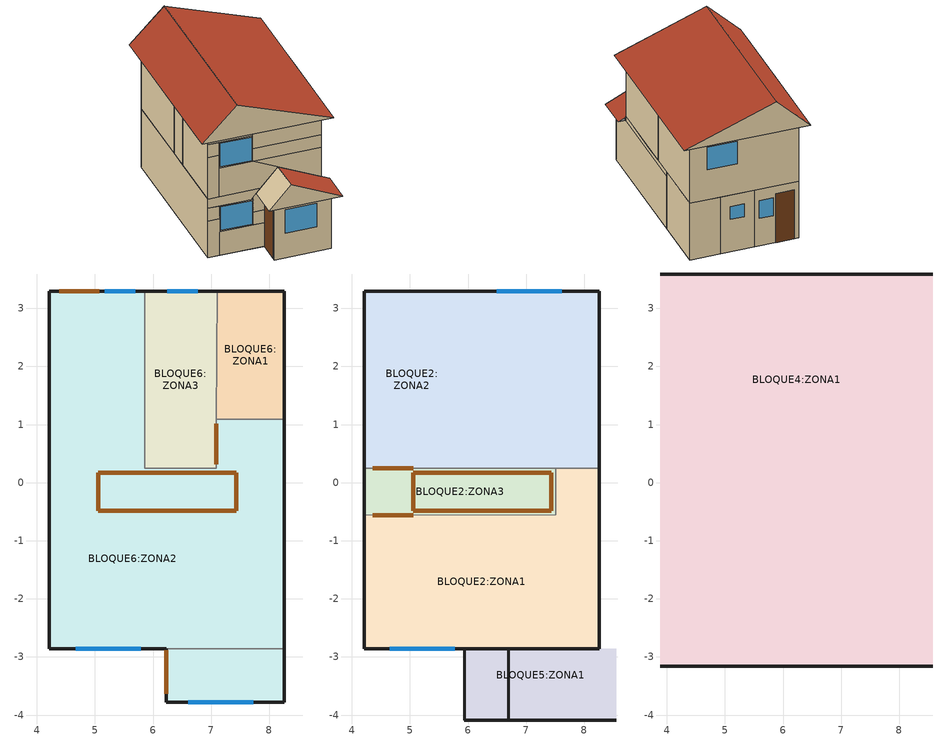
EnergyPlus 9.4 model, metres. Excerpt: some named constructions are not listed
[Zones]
BLOQUE6:ZONA2
 floor ground (Combined ground floor - Uninsulated - Lightweight): 8.26,-3.78 6.23,-3.78 6.23,-2.86 8.26,-2.86 z0; 5.86,0.24 4.21,0.24 4.21,3.29 5.86,3.29 z0; 7.08,-2.86 4.21,-2.86 4.21,0.24 7.08,0.24 z0; 8.26,-2.86 7.08,-2.86 7.08,1.09 8.26,1.09 z0
 wall outside (Wall - Uninsulated - Lightweight): 5.86,3.29 4.21,3.29 4.21,-2.86 z0:2.3; 8.26,-2.86 8.26,1.09 z2.15:2.3; 6.23,-2.86 6.23,-3.78 8.26,-3.78 8.26,1.09 z0:2.15; 5.83,-2.86 6.23,-2.86 z0.93:1.43; 4.63,-2.86 6.23,-2.86 z0:0.93; 4.21,-2.86 4.63,-2.86 z0:1.43; 4.21,-2.86 4.63,-2.86 z1.43:1.93; 4.63,-2.86 5.83,-2.86 z0.93:1.93; 5.83,-2.86,1.43 6.23,-2.86,1.43 6.23,-2.86,2.15 5.93,-2.86,2.15 5.83,-2.86,2.03; 4.21,-2.86,1.93 5.74,-2.86,1.93 6.07,-2.86,2.3 4.21,-2.86,2.3
 wall to BLOQUE5:ZONA1 (Semi-exposed wall Uninsulated - Lightweight): 5.93,-2.86,2.15 8.26,-2.86,2.15 8.26,-2.86,2.29 8.23,-2.86,2.3 6.07,-2.86,2.3
 wall to BLOQUE6:ZONA3 (Lightweight 2 x 25mm gypsum plasterboard with 100mm cavity): 7.08,1.09 7.08,0.24 5.86,0.24 5.86,3.29 z0:2.3
 wall to BLOQUE6:ZONA1 (Lightweight 2 x 25mm gypsum plasterboard with 100mm cavity): 8.26,1.09 7.08,1.09 z0:2.3
 window (Acristalamiento exterior del proyecto - 1001): 5.69,3.29 5.17,3.29 z1.12:1.84; 4.67,-2.86 5.79,-2.86 / 6.61,-3.78 7.73,-3.78 z0.97:1.89
 door inside (IRTSurface): 5.06,-0.48 7.43,-0.48 7.43,0.17 5.06,0.17 z2.3
 door (Wooden door): 5.08,3.29 4.38,3.29 / 6.23,-2.89 6.23,-3.63 z0:2
 door inside (Wooden door): 7.08,1.02 7.08,0.32 z0:2
BLOQUE6:ZONA3
 floor ground (Combined ground floor - Uninsulated - Lightweight): 7.08,0.24 5.86,0.24 5.86,3.29 7.11,3.29 z0
 wall outside (Wall - Uninsulated - Lightweight): 7.11,3.29 5.86,3.29 z0:2.3
 wall to BLOQUE6:ZONA1 (Lightweight 2 x 25mm gypsum plasterboard with 100mm cavity_Rev): 7.08,1.09 7.11,3.29 z0:2.3
 window (Acristalamiento exterior del proyecto - 1001): 6.77,3.29 6.25,3.29 z1.32:1.84
BLOQUE6:ZONA1
 floor ground (Combined ground floor - Uninsulated - Lightweight): 8.26,1.09 7.08,1.09 7.11,3.29 8.26,3.29 z0
 wall outside (Wall - Uninsulated - Lightweight): 8.26,1.09 8.26,3.29 7.11,3.29 z0:2.3
BLOQUE5:ZONA1
 floor outside (Combined external floor - Uninsulated - Lightweight): 6.23,-3.78 5.93,-3.78 5.93,-2.86 6.23,-2.86 z2.15; 8.26,-4.09 5.93,-4.09 5.93,-3.78 8.26,-3.78 z2.15; 8.55,-4.09 8.26,-4.09 8.26,-2.86 8.55,-2.86 z2.15
 floor to BLOQUE6:ZONA2 (Combined semi-exposed roof - Uninsulated - Lightweight_Reversed): 8.26,-3.78 6.23,-3.78 6.23,-2.86 8.26,-2.86 z2.15
 wall outside (Wall - Uninsulated - Lightweight): 5.93,-2.86,2.15 5.93,-4.09,2.15 6.7,-4.09,3.01 6.7,-2.86,3.01; 5.93,-4.09,2.15 8.55,-4.09,2.15 6.7,-4.09,3.01
 wall to BLOQUE2:ZONA1 (Semi-exposed wall Uninsulated - Lightweight_Rev): 8.23,-2.86,2.3 6.07,-2.86,2.3 6.7,-2.86,3.01
 roof outside (Pitched roof - Uninsulated - Lightweight): 8.55,-4.09,2.15 8.55,-2.86,2.15 6.7,-2.86,3.01 6.7,-4.09,3.01
BLOQUE2:ZONA1
 floor to BLOQUE6:ZONA2 (100mm concrete slab_Reversed_Rev): 8.26,-0.56 7.51,-0.56 7.51,0.24 8.26,0.24 z2.3; 8.26,-2.86 4.21,-2.86 4.21,-0.56 8.26,-0.56 z2.3
 wall outside (Wall - Uninsulated - Lightweight): 8.26,-2.86 8.26,0.24 / 4.21,-0.56 4.21,-2.86 z2.3:4.69; 5.81,-2.86 8.26,-2.86 z3.42:3.92; 4.21,-2.86 4.61,-2.86 z2.3:3.92; 4.21,-2.86 4.61,-2.86 z3.92:4.42; 4.21,-2.86 5.81,-2.86 z4.42:4.69; 5.81,-2.86 8.26,-2.86 z3.92:4.69; 4.61,-2.86 5.81,-2.86 z3.42:4.42; 4.61,-2.86,2.3 6.07,-2.86,2.3 6.7,-2.86,3.01 5.82,-2.86,3.42 4.61,-2.86,3.42; 5.82,-2.86,3.42 8.23,-2.86,2.3 8.26,-2.86,2.3 8.26,-2.86,3.42
 wall to BLOQUE2:ZONA3 (Lightweight 2 x 25mm gypsum plasterboard with 100mm cavity_Rev): 7.51,0.24 7.51,-0.56 4.21,-0.56 z2.3:4.69
 wall to BLOQUE2:ZONA2 (Lightweight 2 x 25mm gypsum plasterboard with 100mm cavity): 8.26,0.24 7.51,0.24 z2.3:4.69
 window (Acristalamiento exterior del proyecto - 1001): 4.65,-2.86 5.77,-2.86 z3.46:4.38
 door inside (Wooden door_Rev): 5.06,-0.56 4.36,-0.56 z2.4:4.4
BLOQUE2:ZONA3
 floor to BLOQUE6:ZONA2 (100mm concrete slab_Reversed_Rev): 7.51,-0.56 4.21,-0.56 4.21,0.24 7.51,0.24 z2.3
 wall outside (Wall - Uninsulated - Lightweight): 4.21,0.24 4.21,-0.56 z2.3:4.69
 wall to BLOQUE2:ZONA2 (Lightweight 2 x 25mm gypsum plasterboard with 100mm cavity): 7.51,0.24 4.21,0.24 z2.3:4.69
 door inside (Wooden door): 5.06,0.24 4.36,0.24 z2.4:4.4
BLOQUE2:ZONA2
 floor to BLOQUE6:ZONA2 (100mm concrete slab_Reversed_Rev): 5.86,0.24 4.21,0.24 4.21,3.29 5.86,3.29 z2.3; 8.26,0.24 7.08,0.24 7.08,1.09 8.26,1.09 z2.3
 floor to BLOQUE6:ZONA1 (100mm concrete slab_Reversed_Rev): 8.26,1.09 7.08,1.09 7.11,3.29 8.26,3.29 z2.3
 floor to BLOQUE6:ZONA3 (100mm concrete slab_Reversed_Rev): 7.08,0.24 5.86,0.24 5.86,3.29 7.11,3.29 z2.3
 wall outside (Wall - Uninsulated - Lightweight): 8.26,0.24 8.26,3.29 4.21,3.29 4.21,0.24 z2.3:4.69
 window (Acristalamiento exterior del proyecto - 1001): 7.62,3.29 6.5,3.29 z3.53:4.45
BLOQUE4:ZONA1
 floor outside (Combined external floor - Uninsulated - Lightweight): 4.21,-2.86 3.89,-2.86 3.89,0.22 4.21,0.22 z4.69; 8.26,-3.16 3.89,-3.16 3.89,-2.86 8.26,-2.86 z4.69; 8.58,-3.16 8.26,-3.16 8.26,0.22 8.58,0.22 z4.69; 8.58,0.22 8.26,0.22 8.26,3.29 8.58,3.29 z4.69; 8.58,3.29 4.21,3.29 4.21,3.59 8.58,3.59 z4.69; 4.21,0.22 3.89,0.22 3.89,3.59 4.21,3.59 z4.69
 floor to BLOQUE2:ZONA3 (Combined semi-exposed roof - Uninsulated - Lightweight_Rev): 7.51,-0.56 4.21,-0.56 4.21,0.24 7.51,0.24 z4.69
 floor to BLOQUE2:ZONA1 (Combined semi-exposed roof - Uninsulated - Lightweight_Rev): 8.26,-0.56 7.51,-0.56 7.51,0.24 8.26,0.24 z4.69; 8.26,-2.86 4.21,-2.86 4.21,-0.56 8.26,-0.56 z4.69
 floor to BLOQUE2:ZONA2 (Combined semi-exposed roof - Uninsulated - Lightweight_Rev): 8.26,0.24 4.21,0.24 4.21,3.29 8.26,3.29 z4.69
 wall outside (Wall - Uninsulated - Lightweight): 8.58,3.59,4.69 3.89,3.59,4.69 5.15,3.59,5.93; 3.89,-3.16,4.69 8.58,-3.16,4.69 5.15,-3.16,5.93
 roof outside (Pitched roof - Uninsulated - Lightweight): 8.58,-3.16,4.69 8.58,3.59,4.69 5.15,3.59,5.93 5.15,-3.16,5.93; 3.89,3.59,4.69 3.89,-3.16,4.69 5.15,-3.16,5.93 5.15,3.59,5.93
[ENERGYMANAGEMENTSYSTEM:PROGRAM]
ApplyAST_BLOQUE6_ZONA3: if BLOQUE6_ZONA3_CoolCoil==0; if BLOQUE6_ZONA3_HeatCoil==0; set NoH_NoC_reqs = 1; else; set NoH_NoC_reqs = 0; endif; else; set NoH_NoC_reqs = 0; endif; if BLOQUE6_ZONA3_OpT<roundedACST; if BLOQUE6_ZONA3_WindSpeed <= MaxWindSpeed; if BLOQUE6_ZONA3_OutT>MinOutTemp; if BLOQUE6_ZONA3_OutT < BLOQUE6_ZONA3_OpT; set meets_base_reqs = 1; else; set meets_base_reqs = 0; endif; else; set meets_base_reqs = 0; endif; else; set meets_base_reqs = 0; endif; else; set meets_base_reqs = 0; endif; if (NoH_NoC_reqs == 1) && (meets_base_reqs == 1); if BLOQUE6_ZONA3_OpT>VST; set Ventilates_HVACmode2_BLOQUE6_ZONA3 = 1; else; set Ventilates_HVACmode2_BLOQUE6_ZONA3 = 0; endif; else; set Ventilates_HVACmode2_BLOQUE6_ZONA3 = 0; endif; if VentCtrl == 0; if BLOQUE6_ZONA3_OutT < BLOQUE6_ZONA3_OpT; if BLOQUE6_ZONA3_OutT>MinOutTemp; if BLOQUE6_ZONA3_OpT > VST; if BLOQUE6_ZONA3_WindSpeed <= MaxWindSpeed; set Ventilates_HVACmode1_BLOQUE6_ZONA3 = 1; else; set Ventilates_HVACmode1_BLOQUE6_ZONA3 = 0; endif; else; set Ventilates_HVACmode1_BLOQUE6_ZONA3 = 0; endif; else; set Ventilates_HVACmode1_BLOQUE6_ZONA3 = 0; endif; else; set Ventilates_HVACmode1_BLOQUE6_ZONA3 = 0; endif; elseif VentCtrl == 1; if BLOQUE6_ZONA3_OutT<BLOQUE6_ZONA3_OpT; if BLOQUE6_ZONA3_OutT>MinOutTemp; if BLOQUE6_ZONA3_OpT > ACSTnoTol; if BLOQUE6_ZONA3_WindSpeed <= MaxWindSpeed; set Ventilates_HVACmode1_BLOQUE6_ZONA3 = 1; else; set Ventilates_HVACmode1_BLOQUE6_ZONA3 = 0; endif; else; set Ventilates_HVACmode1_BLOQUE6_ZONA3 = 0; endif; else; set Ventilates_HVACmode1_BLOQUE6_ZONA3 = 0; endif; else; set Ventilates_HVACmode1_BLOQUE6_ZONA3 = 0; endif; endif; if HVACmode == 0; if Occ_count_BLOQUE6_ZONA3 == 0; Set ACST_Act_BLOQUE6_ZONA3 = 100; Set AHST_Act_BLOQUE6_ZONA3 = -100; else; set ACST_Act_BLOQUE6_ZONA3 = roundedACST; set AHST_Act_BLOQUE6_ZONA3 = roundedAHST; endif; elseif HVACmode == 1; Set ACST_Act_BLOQUE6_ZONA3 = 100; Set AHST_Act_BLOQUE6_ZONA3 = -100; if Ventilates_HVACmode1_BLOQUE6_ZONA3 == 1 && Occ_count_BLOQUE6_ZONA3 > 0; set VentHours_BLOQUE6_ZONA3 = 1*ZoneTimeStep; else; set VentHours_BLOQUE6_ZONA3 = 0; endif; elseif HVACmode == 2; if Occ_count_BLOQUE6_ZONA3 == 0; Set ACST_Act_BLOQUE6_ZONA3 = 100; Set AHST_Act_BLOQUE6_ZONA3 = -100; set VentHours_BLOQUE6_ZONA3 = 0; else; if Ventilates_HVACmode2_BLOQUE6_ZONA3 == 1; set VentHours_BLOQUE6_ZONA3 = 1*ZoneTimeStep; elseif Ventilates_HVACmode2_BLOQUE6_ZONA3 == 0; set VentHours_BLOQUE6_ZONA3 = 0; set ACST_Act_BLOQUE6_ZONA3 = roundedACST; set AHST_Act_BLOQUE6_ZONA3 = roundedAHST; endif; endif; endif
ApplyAST_BLOQUE2_ZONA3: if BLOQUE2_ZONA3_CoolCoil==0; if BLOQUE2_ZONA3_HeatCoil==0; set NoH_NoC_reqs = 1; else; set NoH_NoC_reqs = 0; endif; else; set NoH_NoC_reqs = 0; endif; if BLOQUE2_ZONA3_OpT<roundedACST; if BLOQUE2_ZONA3_WindSpeed <= MaxWindSpeed; if BLOQUE2_ZONA3_OutT>MinOutTemp; if BLOQUE2_ZONA3_OutT < BLOQUE2_ZONA3_OpT; set meets_base_reqs = 1; else; set meets_base_reqs = 0; endif; else; set meets_base_reqs = 0; endif; else; set meets_base_reqs = 0; endif; else; set meets_base_reqs = 0; endif; if (NoH_NoC_reqs == 1) && (meets_base_reqs == 1); if BLOQUE2_ZONA3_OpT>VST; set Ventilates_HVACmode2_BLOQUE2_ZONA3 = 1; else; set Ventilates_HVACmode2_BLOQUE2_ZONA3 = 0; endif; else; set Ventilates_HVACmode2_BLOQUE2_ZONA3 = 0; endif; if VentCtrl == 0; if BLOQUE2_ZONA3_OutT < BLOQUE2_ZONA3_OpT; if BLOQUE2_ZONA3_OutT>MinOutTemp; if BLOQUE2_ZONA3_OpT > VST; if BLOQUE2_ZONA3_WindSpeed <= MaxWindSpeed; set Ventilates_HVACmode1_BLOQUE2_ZONA3 = 1; else; set Ventilates_HVACmode1_BLOQUE2_ZONA3 = 0; endif; else; set Ventilates_HVACmode1_BLOQUE2_ZONA3 = 0; endif; else; set Ventilates_HVACmode1_BLOQUE2_ZONA3 = 0; endif; else; set Ventilates_HVACmode1_BLOQUE2_ZONA3 = 0; endif; elseif VentCtrl == 1; if BLOQUE2_ZONA3_OutT<BLOQUE2_ZONA3_OpT; if BLOQUE2_ZONA3_OutT>MinOutTemp; if BLOQUE2_ZONA3_OpT > ACSTnoTol; if BLOQUE2_ZONA3_WindSpeed <= MaxWindSpeed; set Ventilates_HVACmode1_BLOQUE2_ZONA3 = 1; else; set Ventilates_HVACmode1_BLOQUE2_ZONA3 = 0; endif; else; set Ventilates_HVACmode1_BLOQUE2_ZONA3 = 0; endif; else; set Ventilates_HVACmode1_BLOQUE2_ZONA3 = 0; endif; else; set Ventilates_HVACmode1_BLOQUE2_ZONA3 = 0; endif; endif; if HVACmode == 0; if Occ_count_BLOQUE2_ZONA3 == 0; Set ACST_Act_BLOQUE2_ZONA3 = 100; Set AHST_Act_BLOQUE2_ZONA3 = -100; else; set ACST_Act_BLOQUE2_ZONA3 = roundedACST; set AHST_Act_BLOQUE2_ZONA3 = roundedAHST; endif; elseif HVACmode == 1; Set ACST_Act_BLOQUE2_ZONA3 = 100; Set AHST_Act_BLOQUE2_ZONA3 = -100; if Ventilates_HVACmode1_BLOQUE2_ZONA3 == 1 && Occ_count_BLOQUE2_ZONA3 > 0; set VentHours_BLOQUE2_ZONA3 = 1*ZoneTimeStep; else; set VentHours_BLOQUE2_ZONA3 = 0; endif; elseif HVACmode == 2; if Occ_count_BLOQUE2_ZONA3 == 0; Set ACST_Act_BLOQUE2_ZONA3 = 100; Set AHST_Act_BLOQUE2_ZONA3 = -100; set VentHours_BLOQUE2_ZONA3 = 0; else; if Ventilates_HVACmode2_BLOQUE2_ZONA3 == 1; set VentHours_BLOQUE2_ZONA3 = 1*ZoneTimeStep; elseif Ventilates_HVACmode2_BLOQUE2_ZONA3 == 0; set VentHours_BLOQUE2_ZONA3 = 0; set ACST_Act_BLOQUE2_ZONA3 = roundedACST; set AHST_Act_BLOQUE2_ZONA3 = roundedAHST; endif; endif; endif
ApplyAST_BLOQUE2_ZONA1: if BLOQUE2_ZONA1_CoolCoil==0; if BLOQUE2_ZONA1_HeatCoil==0; set NoH_NoC_reqs = 1; else; set NoH_NoC_reqs = 0; endif; else; set NoH_NoC_reqs = 0; endif; if BLOQUE2_ZONA1_OpT<roundedACST; if BLOQUE2_ZONA1_WindSpeed <= MaxWindSpeed; if BLOQUE2_ZONA1_OutT>MinOutTemp; if BLOQUE2_ZONA1_OutT < BLOQUE2_ZONA1_OpT; set meets_base_reqs = 1; else; set meets_base_reqs = 0; endif; else; set meets_base_reqs = 0; endif; else; set meets_base_reqs = 0; endif; else; set meets_base_reqs = 0; endif; if (NoH_NoC_reqs == 1) && (meets_base_reqs == 1); if BLOQUE2_ZONA1_OpT>VST; set Ventilates_HVACmode2_BLOQUE2_ZONA1 = 1; else; set Ventilates_HVACmode2_BLOQUE2_ZONA1 = 0; endif; else; set Ventilates_HVACmode2_BLOQUE2_ZONA1 = 0; endif; if VentCtrl == 0; if BLOQUE2_ZONA1_OutT < BLOQUE2_ZONA1_OpT; if BLOQUE2_ZONA1_OutT>MinOutTemp; if BLOQUE2_ZONA1_OpT > VST; if BLOQUE2_ZONA1_WindSpeed <= MaxWindSpeed; set Ventilates_HVACmode1_BLOQUE2_ZONA1 = 1; else; set Ventilates_HVACmode1_BLOQUE2_ZONA1 = 0; endif; else; set Ventilates_HVACmode1_BLOQUE2_ZONA1 = 0; endif; else; set Ventilates_HVACmode1_BLOQUE2_ZONA1 = 0; endif; else; set Ventilates_HVACmode1_BLOQUE2_ZONA1 = 0; endif; elseif VentCtrl == 1; if BLOQUE2_ZONA1_OutT<BLOQUE2_ZONA1_OpT; if BLOQUE2_ZONA1_OutT>MinOutTemp; if BLOQUE2_ZONA1_OpT > ACSTnoTol; if BLOQUE2_ZONA1_WindSpeed <= MaxWindSpeed; set Ventilates_HVACmode1_BLOQUE2_ZONA1 = 1; else; set Ventilates_HVACmode1_BLOQUE2_ZONA1 = 0; endif; else; set Ventilates_HVACmode1_BLOQUE2_ZONA1 = 0; endif; else; set Ventilates_HVACmode1_BLOQUE2_ZONA1 = 0; endif; else; set Ventilates_HVACmode1_BLOQUE2_ZONA1 = 0; endif; endif; if HVACmode == 0; if Occ_count_BLOQUE2_ZONA1 == 0; Set ACST_Act_BLOQUE2_ZONA1 = 100; Set AHST_Act_BLOQUE2_ZONA1 = -100; else; set ACST_Act_BLOQUE2_ZONA1 = roundedACST; set AHST_Act_BLOQUE2_ZONA1 = roundedAHST; endif; elseif HVACmode == 1; Set ACST_Act_BLOQUE2_ZONA1 = 100; Set AHST_Act_BLOQUE2_ZONA1 = -100; if Ventilates_HVACmode1_BLOQUE2_ZONA1 == 1 && Occ_count_BLOQUE2_ZONA1 > 0; set VentHours_BLOQUE2_ZONA1 = 1*ZoneTimeStep; else; set VentHours_BLOQUE2_ZONA1 = 0; endif; elseif HVACmode == 2; if Occ_count_BLOQUE2_ZONA1 == 0; Set ACST_Act_BLOQUE2_ZONA1 = 100; Set AHST_Act_BLOQUE2_ZONA1 = -100; set VentHours_BLOQUE2_ZONA1 = 0; else; if Ventilates_HVACmode2_BLOQUE2_ZONA1 == 1; set VentHours_BLOQUE2_ZONA1 = 1*ZoneTimeStep; elseif Ventilates_HVACmode2_BLOQUE2_ZONA1 == 0; set VentHours_BLOQUE2_ZONA1 = 0; set ACST_Act_BLOQUE2_ZONA1 = roundedACST; set AHST_Act_BLOQUE2_ZONA1 = roundedAHST; endif; endif; endif
ApplyAST_BLOQUE2_ZONA2: if BLOQUE2_ZONA2_CoolCoil==0; if BLOQUE2_ZONA2_HeatCoil==0; set NoH_NoC_reqs = 1; else; set NoH_NoC_reqs = 0; endif; else; set NoH_NoC_reqs = 0; endif; if BLOQUE2_ZONA2_OpT<roundedACST; if BLOQUE2_ZONA2_WindSpeed <= MaxWindSpeed; if BLOQUE2_ZONA2_OutT>MinOutTemp; if BLOQUE2_ZONA2_OutT < BLOQUE2_ZONA2_OpT; set meets_base_reqs = 1; else; set meets_base_reqs = 0; endif; else; set meets_base_reqs = 0; endif; else; set meets_base_reqs = 0; endif; else; set meets_base_reqs = 0; endif; if (NoH_NoC_reqs == 1) && (meets_base_reqs == 1); if BLOQUE2_ZONA2_OpT>VST; set Ventilates_HVACmode2_BLOQUE2_ZONA2 = 1; else; set Ventilates_HVACmode2_BLOQUE2_ZONA2 = 0; endif; else; set Ventilates_HVACmode2_BLOQUE2_ZONA2 = 0; endif; if VentCtrl == 0; if BLOQUE2_ZONA2_OutT < BLOQUE2_ZONA2_OpT; if BLOQUE2_ZONA2_OutT>MinOutTemp; if BLOQUE2_ZONA2_OpT > VST; if BLOQUE2_ZONA2_WindSpeed <= MaxWindSpeed; set Ventilates_HVACmode1_BLOQUE2_ZONA2 = 1; else; set Ventilates_HVACmode1_BLOQUE2_ZONA2 = 0; endif; else; set Ventilates_HVACmode1_BLOQUE2_ZONA2 = 0; endif; else; set Ventilates_HVACmode1_BLOQUE2_ZONA2 = 0; endif; else; set Ventilates_HVACmode1_BLOQUE2_ZONA2 = 0; endif; elseif VentCtrl == 1; if BLOQUE2_ZONA2_OutT<BLOQUE2_ZONA2_OpT; if BLOQUE2_ZONA2_OutT>MinOutTemp; if BLOQUE2_ZONA2_OpT > ACSTnoTol; if BLOQUE2_ZONA2_WindSpeed <= MaxWindSpeed; set Ventilates_HVACmode1_BLOQUE2_ZONA2 = 1; else; set Ventilates_HVACmode1_BLOQUE2_ZONA2 = 0; endif; else; set Ventilates_HVACmode1_BLOQUE2_ZONA2 = 0; endif; else; set Ventilates_HVACmode1_BLOQUE2_ZONA2 = 0; endif; else; set Ventilates_HVACmode1_BLOQUE2_ZONA2 = 0; endif; endif; if HVACmode == 0; if Occ_count_BLOQUE2_ZONA2 == 0; Set ACST_Act_BLOQUE2_ZONA2 = 100; Set AHST_Act_BLOQUE2_ZONA2 = -100; else; set ACST_Act_BLOQUE2_ZONA2 = roundedACST; set AHST_Act_BLOQUE2_ZONA2 = roundedAHST; endif; elseif HVACmode == 1; Set ACST_Act_BLOQUE2_ZONA2 = 100; Set AHST_Act_BLOQUE2_ZONA2 = -100; if Ventilates_HVACmode1_BLOQUE2_ZONA2 == 1 && Occ_count_BLOQUE2_ZONA2 > 0; set VentHours_BLOQUE2_ZONA2 = 1*ZoneTimeStep; else; set VentHours_BLOQUE2_ZONA2 = 0; endif; elseif HVACmode == 2; if Occ_count_BLOQUE2_ZONA2 == 0; Set ACST_Act_BLOQUE2_ZONA2 = 100; Set AHST_Act_BLOQUE2_ZONA2 = -100; set VentHours_BLOQUE2_ZONA2 = 0; else; if Ventilates_HVACmode2_BLOQUE2_ZONA2 == 1; set VentHours_BLOQUE2_ZONA2 = 1*ZoneTimeStep; elseif Ventilates_HVACmode2_BLOQUE2_ZONA2 == 0; set VentHours_BLOQUE2_ZONA2 = 0; set ACST_Act_BLOQUE2_ZONA2 = roundedACST; set AHST_Act_BLOQUE2_ZONA2 = roundedAHST; endif; endif; endif
[ENERGYMANAGEMENTSYSTEM:GLOBALVARIABLE]
ComfHours_BLOQUE2_ZONA2; DiscomfAppHotHours_BLOQUE2_ZONA2; DiscomfAppColdHours_BLOQUE2_ZONA2; DiscomfNonAppHotHours_BLOQUE2_ZONA2; DiscomfNonAppColdHours_BLOQUE2_ZONA2; ComfHoursNoApp_BLOQUE2_ZONA2; ZoneFloorArea_BLOQUE2_ZONA2; ZoneAirVolume_BLOQUE2_ZONA2
VST; VSToffset; MaxWindSpeed; VentCtrl; HVACmode; MinOutTemp; MinOToffset; MaxTempDiffVOF; MinTempDiffVOF; MultiplierVOF
VentHours_BLOQUE6_ZONA2
VentHours_BLOQUE6_ZONA1
VentHours_BLOQUE6_ZONA3
VentHours_BLOQUE2_ZONA3
VentHours_BLOQUE2_ZONA1
VentHours_BLOQUE2_ZONA2
[ENERGYMANAGEMENTSYSTEM:OUTPUTVARIABLE] Update Frequency=ZoneTimestep
Name | EMS Variable | Type of Data in Variable | Units
Comfort Temperature | ComfTemp | Averaged | C
Adaptive Cooling Setpoint Temperature | roundedACST | Averaged | C
Adaptive Heating Setpoint Temperature | roundedAHST | Averaged | C
Adaptive Cooling Setpoint Temperature_No Tolerance | ACSTnoTol | Averaged | C
Adaptive Heating Setpoint Temperature_No Tolerance | AHSTnoTol | Averaged | C
Ventilation Setpoint Temperature | VST | Averaged | C
Minimum Outdoor Temperature for ventilation | MinOutTemp | Averaged | C
Minimum Outdoor Temperature Difference for ventilation | MinTempDiffVOF | Averaged | C
Maximum Outdoor Temperature Difference for ventilation | MaxTempDiffVOF | Averaged | C
Multiplier for Ventilation Opening Factor | MultiplierVOF | Averaged
Comfortable Hours_No Applicability_BLOQUE6_ZONA2 | ComfHoursNoApp_BLOQUE6_ZONA2 | Summed | H
Comfortable Hours_No Applicability_BLOQUE6_ZONA1 | ComfHoursNoApp_BLOQUE6_ZONA1 | Summed | H
Comfortable Hours_No Applicability_BLOQUE6_ZONA3 | ComfHoursNoApp_BLOQUE6_ZONA3 | Summed | H
Comfortable Hours_No Applicability_BLOQUE2_ZONA3 | ComfHoursNoApp_BLOQUE2_ZONA3 | Summed | H
Comfortable Hours_No Applicability_BLOQUE2_ZONA1 | ComfHoursNoApp_BLOQUE2_ZONA1 | Summed | H
Comfortable Hours_No Applicability_BLOQUE2_ZONA2 | ComfHoursNoApp_BLOQUE2_ZONA2 | Summed | H
Comfortable Hours_Applicability_BLOQUE6_ZONA2 | ComfHours_BLOQUE6_ZONA2 | Summed | H
Comfortable Hours_Applicability_BLOQUE6_ZONA1 | ComfHours_BLOQUE6_ZONA1 | Summed | H
Comfortable Hours_Applicability_BLOQUE6_ZONA3 | ComfHours_BLOQUE6_ZONA3 | Summed | H
Comfortable Hours_Applicability_BLOQUE2_ZONA3 | ComfHours_BLOQUE2_ZONA3 | Summed | H
Comfortable Hours_Applicability_BLOQUE2_ZONA1 | ComfHours_BLOQUE2_ZONA1 | Summed | H
Comfortable Hours_Applicability_BLOQUE2_ZONA2 | ComfHours_BLOQUE2_ZONA2 | Summed | H
Discomfortable Applicable Hot Hours_BLOQUE6_ZONA2 | DiscomfAppHotHours_BLOQUE6_ZONA2 | Summed | H
Discomfortable Applicable Hot Hours_BLOQUE6_ZONA1 | DiscomfAppHotHours_BLOQUE6_ZONA1 | Summed | H
Discomfortable Applicable Hot Hours_BLOQUE6_ZONA3 | DiscomfAppHotHours_BLOQUE6_ZONA3 | Summed | H
Discomfortable Applicable Hot Hours_BLOQUE2_ZONA3 | DiscomfAppHotHours_BLOQUE2_ZONA3 | Summed | H
Discomfortable Applicable Hot Hours_BLOQUE2_ZONA1 | DiscomfAppHotHours_BLOQUE2_ZONA1 | Summed | H
Discomfortable Applicable Hot Hours_BLOQUE2_ZONA2 | DiscomfAppHotHours_BLOQUE2_ZONA2 | Summed | H
Discomfortable Applicable Cold Hours_BLOQUE6_ZONA2 | DiscomfAppColdHours_BLOQUE6_ZONA2 | Summed | H
Discomfortable Applicable Cold Hours_BLOQUE6_ZONA1 | DiscomfAppColdHours_BLOQUE6_ZONA1 | Summed | H
Discomfortable Applicable Cold Hours_BLOQUE6_ZONA3 | DiscomfAppColdHours_BLOQUE6_ZONA3 | Summed | H
Discomfortable Applicable Cold Hours_BLOQUE2_ZONA3 | DiscomfAppColdHours_BLOQUE2_ZONA3 | Summed | H
Discomfortable Applicable Cold Hours_BLOQUE2_ZONA1 | DiscomfAppColdHours_BLOQUE2_ZONA1 | Summed | H
Discomfortable Applicable Cold Hours_BLOQUE2_ZONA2 | DiscomfAppColdHours_BLOQUE2_ZONA2 | Summed | H
Discomfortable Non Applicable Hot Hours_BLOQUE6_ZONA2 | DiscomfNonAppHotHours_BLOQUE6_ZONA2 | Summed | H
Discomfortable Non Applicable Hot Hours_BLOQUE6_ZONA1 | DiscomfNonAppHotHours_BLOQUE6_ZONA1 | Summed | H
Discomfortable Non Applicable Hot Hours_BLOQUE6_ZONA3 | DiscomfNonAppHotHours_BLOQUE6_ZONA3 | Summed | H
Discomfortable Non Applicable Hot Hours_BLOQUE2_ZONA3 | DiscomfNonAppHotHours_BLOQUE2_ZONA3 | Summed | H
Discomfortable Non Applicable Hot Hours_BLOQUE2_ZONA1 | DiscomfNonAppHotHours_BLOQUE2_ZONA1 | Summed | H
Discomfortable Non Applicable Hot Hours_BLOQUE2_ZONA2 | DiscomfNonAppHotHours_BLOQUE2_ZONA2 | Summed | H
Discomfortable Non Applicable Cold Hours_BLOQUE6_ZONA2 | DiscomfNonAppColdHours_BLOQUE6_ZONA2 | Summed | H
Discomfortable Non Applicable Cold Hours_BLOQUE6_ZONA1 | DiscomfNonAppColdHours_BLOQUE6_ZONA1 | Summed | H
Discomfortable Non Applicable Cold Hours_BLOQUE6_ZONA3 | DiscomfNonAppColdHours_BLOQUE6_ZONA3 | Summed | H
Discomfortable Non Applicable Cold Hours_BLOQUE2_ZONA3 | DiscomfNonAppColdHours_BLOQUE2_ZONA3 | Summed | H
Discomfortable Non Applicable Cold Hours_BLOQUE2_ZONA1 | DiscomfNonAppColdHours_BLOQUE2_ZONA1 | Summed | H
Discomfortable Non Applicable Cold Hours_BLOQUE2_ZONA2 | DiscomfNonAppColdHours_BLOQUE2_ZONA2 | Summed | H
Zone Floor Area_BLOQUE6_ZONA2 | ZoneFloorArea_BLOQUE6_ZONA2 | Averaged | m2
Zone Floor Area_BLOQUE6_ZONA1 | ZoneFloorArea_BLOQUE6_ZONA1 | Averaged | m2
Zone Floor Area_BLOQUE6_ZONA3 | ZoneFloorArea_BLOQUE6_ZONA3 | Averaged | m2
Zone Floor Area_BLOQUE2_ZONA3 | ZoneFloorArea_BLOQUE2_ZONA3 | Averaged | m2
Zone Floor Area_BLOQUE2_ZONA1 | ZoneFloorArea_BLOQUE2_ZONA1 | Averaged | m2
Zone Floor Area_BLOQUE2_ZONA2 | ZoneFloorArea_BLOQUE2_ZONA2 | Averaged | m2
Zone Air Volume_BLOQUE6_ZONA2 | ZoneAirVolume_BLOQUE6_ZONA2 | Averaged | m3
Zone Air Volume_BLOQUE6_ZONA1 | ZoneAirVolume_BLOQUE6_ZONA1 | Averaged | m3
Zone Air Volume_BLOQUE6_ZONA3 | ZoneAirVolume_BLOQUE6_ZONA3 | Averaged | m3
Zone Air Volume_BLOQUE2_ZONA3 | ZoneAirVolume_BLOQUE2_ZONA3 | Averaged | m3
Zone Air Volume_BLOQUE2_ZONA1 | ZoneAirVolume_BLOQUE2_ZONA1 | Averaged | m3
Zone Air Volume_BLOQUE2_ZONA2 | ZoneAirVolume_BLOQUE2_ZONA2 | Averaged | m3
People Occupant Count_BLOQUE6_ZONA2 | Occ_count_BLOQUE6_ZONA2 | Summed
People Occupant Count_BLOQUE6_ZONA1 | Occ_count_BLOQUE6_ZONA1 | Summed
People Occupant Count_BLOQUE6_ZONA3 | Occ_count_BLOQUE6_ZONA3 | Summed
People Occupant Count_BLOQUE2_ZONA3 | Occ_count_BLOQUE2_ZONA3 | Summed
People Occupant Count_BLOQUE2_ZONA1 | Occ_count_BLOQUE2_ZONA1 | Summed
People Occupant Count_BLOQUE2_ZONA2 | Occ_count_BLOQUE2_ZONA2 | Summed
Ventilation Hours_BLOQUE6_ZONA2 | VentHours_BLOQUE6_ZONA2 | Summed | H
Ventilation Hours_BLOQUE6_ZONA1 | VentHours_BLOQUE6_ZONA1 | Summed | H
Ventilation Hours_BLOQUE6_ZONA3 | VentHours_BLOQUE6_ZONA3 | Summed | H
Ventilation Hours_BLOQUE2_ZONA3 | VentHours_BLOQUE2_ZONA3 | Summed | H
Ventilation Hours_BLOQUE2_ZONA1 | VentHours_BLOQUE2_ZONA1 | Summed | H
Ventilation Hours_BLOQUE2_ZONA2 | VentHours_BLOQUE2_ZONA2 | Summed | H
[Schedule:Compact]
TypOperativeTempControlSch: Through: 31 Dec, For: SummerDesignDay WinterDesignDay, Until: 24:00, 0, For: AllOtherDays, Until: 24:00, 0.5
[CURVE:LINEAR] Minimum Value of x=1; Maximum Value of x=1.5
Name | Coefficient1 Constant | Coefficient2 x
CoolingCombRatio | 0.618055 | 0.381945
HeatingCombRatio | 0.96034 | 0.03966
[CURVE:QUADRATIC]
Name | Coefficient1 Constant | Coefficient2 x | Coefficient3 x2 | Minimum Value of x | Maximum Value of x
VRFACCoolCapFFF | 0.8 | 0.2 | 0 | 0.5 | 1.5
CoolingEIRHiPLR | 1 | 0 | 0 | 1 | 1.5
VRFCPLFFPLR | 0.85 | 0.15 | 0 | 0 | 1
HeatingEIRHiPLR | 2.42944 | -2.23589 | 0.806452 | 1 | 1.5
[CURVE:CUBIC]
Name | Coefficient1 Constant | Coefficient2 x | Coefficient3 x2 | Coefficient4 x3 | Minimum Value of x | Maximum Value of x | Minimum Curve Output | Maximum Curve Output | Input Unit Type for X | Output Unit Type
VRFTUCoolCapFT | 0.504547 | 0.0288891 | -1.08194e-05 | 1.01359e-05 | 0 | 50 | 0.5 | 1.5 | Temperature | Dimensionless
VRFTUHeatCapFT | -0.390709 | 0.261815 | -0.0130432 | 0.000178132 | 0 | 50 | 0.5 | 1.5 | Temperature | Dimensionless
VRFCoolCapFTBoundary | 25.7347 | -0.0315004 | -0.014166 | 0 | 11 | 30 |  |  | Temperature
VRFCoolEIRFTBoundary | 25.7347 | -0.0315004 | -0.014166 | 0 | 15 | 24 |  |  | Temperature
CoolingEIRLowPLR | 0.462812 | -1.04024 | 2.17491 | -0.597482 | 0 | 1 |  |  | Temperature | Capacity
VRFHeatCapFTBoundary | -7.60009 | 3.0509 | -0.116284 | 0 | 15 | 27 |  |  | Temperature
VRFHeatEIRFTBoundary | -7.60009 | 3.0509 | -0.116284 | 0 | 15 | 27 | -20 | 15 | Temperature
HeatingEIRLowPLR | 0.140009 | 0.6415 | 0.133905 | 0.0845859 | 0 | 1 |  |  | Dimensionless | Dimensionless
[CURVE:BIQUADRATIC] Output Unit Type=Dimensionless
Name | Coefficient1 Constant | Coefficient2 x | Coefficient3 x2 | Coefficient4 y | Coefficient5 y2 | Coefficient6 xy | Minimum Value of x | Maximum Value of x | Minimum Value of y | Maximum Value of y | Input Unit Type for X | Input Unit Type for Y
VRFCoolCapFT | 0.576883 | 0.017448 | 0.000583269 | -1.76324e-06 | -7.474e-09 | -1.30413e-07 | 15 | 24 | -5 | 23 | Temperature | Temperature
VRFCoolCapFTHi | 0.686736 | 0.0207631 | 0.0005447 | -0.0016218 | -4.259e-07 | -0.0003392 | 15 | 24 | 16 | 43 | Temperature | Temperature
VRFCoolEIRFT | 0.989011 | -0.0234797 | 0.000199711 | 0.00596834 | -1.0289e-07 | -0.00015686 | 15 | 24 | -5 | 23 | Temperature | Temperature
VRFCoolEIRFTHi | 0.143515 | 0.0186004 | -0.0003954 | 0.0248522 | 0.00016329 | -0.0006244 | 15 | 24 | 16 | 43 | Temperature | Temperature
VRFHeatCapFT | 1.0146 | -0.0025067 | -0.000141599 | 0.0269316 | 1.83538e-06 | -0.000358147 | 15 | 27 | -20 | 15 | Temperature | Temperature
VRFHeatCapFTHi | 1.16113 | 0.0274789 | -0.00168795 | 0.00178338 | 2.03208e-06 | -6.8969e-05 | 15 | 27 | -10 | 15 | Temperature | Temperature
VRFHeatEIRFT | 0.874655 | -0.0131975 | 0.00110307 | -0.0133118 | 0.00089017 | -0.00012766 | 15 | 27 | -20 | 12 | Temperature | Temperature
VRFHeatEIRFTHi | 2.50401 | -0.0573677 | 4.07336e-05 | -0.129597 | 0.00135839 | 0.00317047 | 15 | 27 | -10 | 15 | Temperature | Temperature
CoolingLengthCorrectionFactor | 1.06938 | -0.0014951 | 2.56e-06 | -0.11511 | 0.0511169 | -0.0004369 | 8 | 175 | 0.5 | 1.5 | Temperature | Temperature
VRF Piping Correction Factor for Length in Heating Mode | 0.989916 | 0.001961 | -3.6e-05 | 0 | 0 | 0 | 7 | 106.5 | 1 | 1 | Distance | Dimensionless
VRF Heat Recovery Cooling Capacity Modifier; VRF Heat Recovery Heating Capacity Modifier | 0.9 | 0 | 0 | 0 | 0 | 0 | -100 | 100 | -100 | 100 | Temperature | Temperature
VRF Heat Recovery Cooling Energy Modifier; VRF Heat Recovery Heating Energy Modifier | 1.1 | 0 | 0 | 0 | 0 | 0 | -100 | 100 | -100 | 100 | Temperature | Temperature
